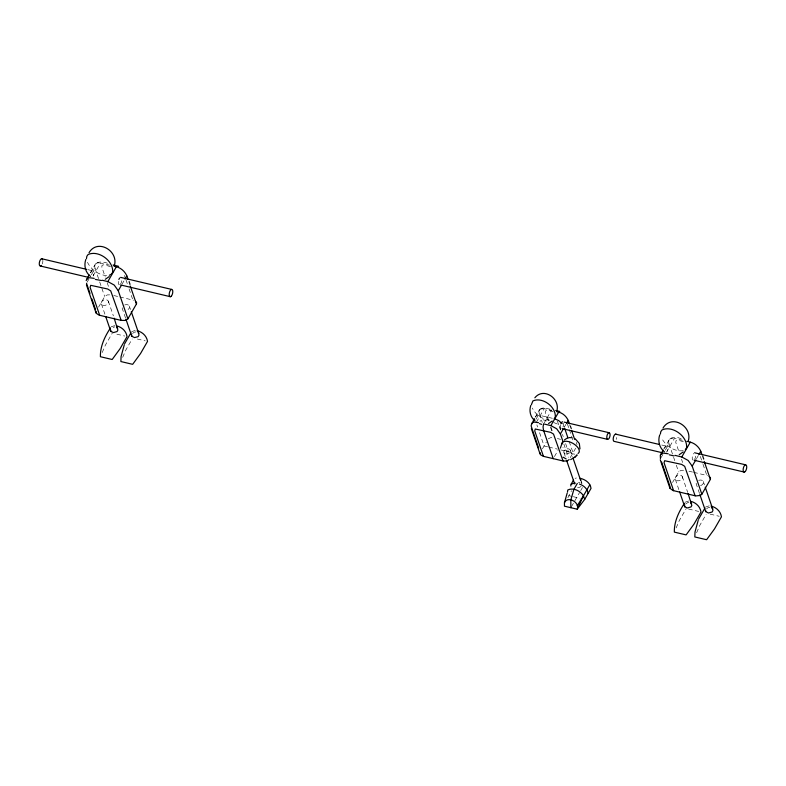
<?xml version="1.0" encoding="UTF-8"?>
<svg xmlns="http://www.w3.org/2000/svg" width="786" height="786" viewBox="0 0 786 786"><rect width="100%" height="100%" fill="white"/><g stroke="black" fill="none" stroke-linecap="round" stroke-linejoin="round"><path stroke-width="0.59" stroke-dasharray="3.93 2.95" d="M567.865 497.735L571.56 490.68M102.2 352.531L105.353 345.201L112.319 333.107M122.675 357.365L125.829 350.035L132.215 338.943M676.147 527.927L679.291 520.597L686.257 508.503M696.622 532.761L699.776 525.431L706.152 514.339M535.178 417.278L539.569 409.624M90.302 272.84L95.43 264.037M87.128 282.184L88.956 279.01M91.392 274.766L95.057 268.409C92.522 260.372 104.695 261.207 108.606 263.9M93.18 275.719L100.5 262.996L109.568 265.137M98.574 307.11L104.931 296.165L107.299 294.917L110.708 294.829M121.928 284.385L124.375 280.14M535.895 419.4L539.225 413.603L538.911 411.196L539.972 409.113M536.416 422.19L544.187 408.671L551.428 410.38L552.086 409.742M543.647 423.9L551.428 410.38M542.438 448.865L546.329 442.105M565.94 424.302L564.279 427.191L562.855 424.528M554.425 456.597L557.981 450.417M570.263 457.629L575.824 447.971M571.432 506.675L579.547 492.567M580.707 490.562L582.465 487.507M663.63 449.297L669.367 439.433M661.065 457.58L662.903 454.406M665.339 450.162L668.994 443.805C666.499 436.377 677.453 436.318 681.423 439.03M666.518 452.176L674.437 438.392L682.376 440.268M672.521 482.506L678.868 471.561L681.236 470.313L684.645 470.225M696.484 458.719L698.312 455.536M535.453 416.678L536.985 415.47L539.373 415.263L554.769 418.85M548.225 438.893L550.387 437.753L552.853 437.606M111.091 326.868L114.756 325.591M131.567 331.702L135.241 330.425M685.028 502.264L688.703 500.987M705.504 507.098L709.178 505.82M132.559 333.569L134.219 332.193L136.44 331.83M685.53 504.15L687.838 502.49L689.902 502.392M706.496 508.964L708.157 507.589L710.377 507.225M95.617 263.811L97.651 262.838L100.5 262.996M539.746 409.408L543.47 407.796L551.576 409.496M669.554 439.207L671.588 438.234L674.437 438.392M540.257 409.005L544.187 408.671M113.076 327.467L114.874 326.829M575.057 478.32L576.462 477.986M683.28 450.663C674.27 452.068 665.29 445.524 661.399 437.704M106.641 275.631C98.574 274.953 90.95 269.578 87.462 262.308M549.787 420.186C542.438 419.567 535.492 414.674 532.309 408.042M110.521 266.552C109.038 266.759 100.932 262.288 101.816 267.014L105.265 277.075M87.806 269.627L92.542 270.748M113.773 295.526L118.558 296.656M119.747 296.941L133.551 300.223M683.358 441.683C682.012 441.565 674.742 438.107 675.764 442.41L679.202 452.471M553.157 411.874C542.497 406.578 544.403 414.104 548.559 421.591M661.743 445.023L666.479 446.143M553.727 422.544L558.581 424.538L560.85 429.706M116.849 334.178L124.778 336.044M137.324 339.012L145.253 340.878M557.382 438.568L560.644 439.345M688.909 471.207L692.495 472.052M693.694 472.337L707.488 475.618M547.606 446.802L544.108 445.976L539.157 431.494M548.775 447.077L557.49 449.13M560.752 449.897L573.043 452.805L568.475 439.443M688.526 509.033L698.715 511.44M710.131 514.132L719.2 516.274M568.71 495.632L572.139 496.438M573.279 496.703L580.127 498.324M702.792 455.399L704.708 461.009M702.291 455.801L703.834 460.291M700.336 456.43L702.625 463.141M703.008 464.261L706.84 475.432M703.293 481.494L704.472 484.923M699.491 493.431L696.376 484.343A3.753 2.78 -18.9 0 1 696.249 482.889M681.501 459.181L682.651 462.532M682.277 476.532L687.721 492.439M668.994 443.805L673.229 456.175M673.612 457.295L674.771 460.665M676.304 465.165L678.613 471.905M675.351 479.381L679.261 490.808M570.557 425.727L571.697 429.058M576.266 442.41L577.032 444.64M569.693 424.892L571.216 429.343M567.374 423.909L568.956 428.537M569.349 429.696L573.318 441.27M581.296 481.376L581.994 483.419M570.282 450.103L572.66 457.049M580.982 481.346L581.768 483.665M562.432 434.334L563.228 436.652M565.606 443.599L568.376 451.695M557.402 421.1L560.467 430.05M563.817 443.972L568.396 457.334M563.975 452.707L565.556 457.334M547.537 417.14L549.001 421.424C547.469 421.885 539.373 416.953 540.061 421.61M550.917 427.014L552.45 431.494M550.544 427.378L551.733 430.856M539.225 413.603L542.281 422.514M536.867 424.823L537.624 427.044M129.228 281.123L130.388 284.493M128.737 281.526L129.886 284.896M124.473 275.444L125.622 278.804M126.006 279.914L127.538 284.385M129.071 288.865L132.51 298.926M124.709 304.997A3.753 2.78 -18.9 0 1 129.356 306.098L130.525 309.527M125.544 318.035L122.429 308.947A3.753 2.78 -18.9 0 1 122.302 307.493M107.181 282.665L109.087 288.256M108.33 301.136L113.39 315.913M95.057 268.409L99.291 280.779M99.675 281.899L104.676 296.509M101.414 303.986L105.324 315.412M121.791 280.749A3.753 1.621 -76.7 0 1 120.454 284.06M119.521 284.689A3.753 1.621 -76.7 0 1 118.372 281.329M90.773 272.83A3.753 1.621 -76.7 0 1 93.318 271.091A3.753 1.621 -76.7 0 1 93.18 275.974M42.827 260.304A3.753 1.621 -76.7 0 1 42.267 263.958M129.356 306.098A3.753 2.78 -18.9 0 1 127.086 310.048M664.72 448.226A3.753 1.621 -76.7 0 1 667.265 446.487A3.753 1.621 -76.7 0 1 667.118 451.37M616.715 437.488A3.753 1.621 -76.7 0 1 616.204 439.354M698.646 480.393A3.753 2.78 -18.9 0 1 703.49 482.191A3.753 2.78 -18.9 0 1 699.137 485.817M695.738 456.145A3.753 1.621 -76.7 0 1 694.392 459.456M693.458 460.085A3.753 1.621 -76.7 0 1 692.22 457.658A3.753 1.621 -76.7 0 1 693.655 453.414M563.641 423.212A3.419 1.484 -76.7 0 1 562.776 427.279M561.135 428.399A3.419 1.484 -76.7 0 1 560.664 424.509M574.802 454.17A9.687 4.952 29.9 0 1 562.904 447.362M581.129 486.298A3.419 2.535 -18.9 0 1 576.433 487.232M578.388 482.408A3.419 2.535 -18.9 0 1 580.078 482.417M102.465 305.056A3.753 2.78 -18.9 0 0 108.458 302.59A3.753 2.78 -18.9 0 0 103.683 300.036A3.753 2.78 -18.9 0 0 102.465 305.056M676.412 480.452A3.753 2.78 -18.9 0 0 682.405 477.986A3.753 2.78 -18.9 0 0 677.62 475.432A3.753 2.78 -18.9 0 0 676.412 480.452M565.665 453.954A3.419 2.535 -18.9 0 0 570.459 450.742A3.419 2.535 -18.9 0 0 565.272 449.523A3.419 2.535 -18.9 0 0 565.665 453.954"/><path stroke-width="1.18" d="M531.11 425.462L534.342 418.604M579.97 448.865L579.341 443.52L575.195 438.775M114.255 265.855C119.128 251.137 97.602 238.138 89.024 252.719M556.724 411.275C560.742 398.875 543.784 386.683 534.853 397.785M688.202 441.251C693.075 426.533 671.549 413.534 662.971 428.115M86.46 258.623L86.833 256.295L88.091 254.526C98.555 249.742 113.813 261.021 112.644 272.388L111.386 274.167L109.342 275.267M531.405 404.682L532.888 400.948C542.419 396.596 556.321 406.873 555.26 417.228L554.11 418.85M660.407 434.019L660.78 431.691L662.038 429.922C672.502 425.138 687.76 436.417 686.581 447.784L685.333 449.563M85.782 259.488C83.738 265.511 85.369 272.477 90.508 276.417M530.776 405.478C528.919 410.96 530.403 417.307 535.089 420.903M659.719 434.884C657.686 440.907 659.307 447.873 664.455 451.822M564.446 502.745C567.148 495.573 580.058 502.097 577.238 509.2L564.456 506.184L564.446 502.745L567.178 493.087M86.165 280.602L89.083 274.962M124.276 344.838L121.073 356.589L120.877 361.55L132.657 364.331L140.556 353.513L147.522 341.409C146.746 335.956 142.295 331.908 137.088 330.7M698.223 520.234L695.011 531.994L694.814 536.946L706.604 539.727L714.503 528.909L721.46 516.805C720.683 511.352 716.233 507.304 711.025 506.096M560.339 448.187L562.157 442.901M96.138 311.344L96.236 313.28L99.016 315.137L121.182 320.393L125.269 320.442L127.892 318.841L136.43 304.005L136.646 302.856L135.683 301.343M540.218 452.736L540.562 454.829L543.44 456.342L563.66 461.097L567.305 460.861L569.152 459.564M660.25 459.8L669.977 488.283L672.963 490.533L695.807 495.927L700.355 495.455L701.839 494.237L710.377 479.401L710.485 477.859L709.188 476.404M573.525 479.981L570.764 484.962L570.891 486.082M589.795 484.765L583.458 495.789L577.238 509.2L584.696 499.395L591.033 488.371C590.335 482.82 585.275 479.509 580.245 478.31L580.952 480.354M663.02 450.358L660.279 455.251L660.456 458.641M543.647 423.9L543.057 426.936L543.49 430.119L553.236 458.66M102.17 280.248L107.839 281.585L116.377 266.749C122.223 268.281 126.762 273.381 127.961 279.276M127.892 318.841L118.273 290.741L121.319 285.446M124.984 279.089L126.811 275.906M110.512 327.88C104.882 336.349 100.127 346.312 100.402 356.716L112.182 359.497L120.081 348.679L127.047 336.585C126.271 331.122 121.82 327.074 116.613 325.876M124.601 343.806L130.987 332.714M544.678 424.145L550.878 425.609L558.659 412.09C564.093 413.515 568.229 418.309 569.31 423.772M563.051 441.752L560.389 433.951L563.169 429.127M566.5 423.33L568.17 420.431M577.317 483.4L573.908 489.334L570.832 499.906L570.842 507.687M674.978 455.369L681.786 456.98L690.314 442.145C696.16 443.677 700.699 448.777 701.908 454.672M701.839 494.237L692.211 466.137L695.875 459.781M698.921 454.485L700.748 451.302M684.449 503.276C678.819 511.745 674.074 521.707 674.339 532.112L686.119 534.893L694.018 524.075L700.984 511.981C700.208 506.518 695.757 502.47 690.55 501.272M698.548 519.202L704.924 508.11M577.229 505.762L583.458 495.789C580.54 490.926 573.102 487.281 567.767 489.983L567.482 492.016M86.637 279.197L89.113 277.674L94.232 278.372M531.562 423.438L533.822 422.043L538.479 422.681M660.584 454.593L663.06 453.07L668.169 453.768M570.685 459.614L575.323 456.754M576.246 455.801L577.12 454.898L574.507 457.609M564.319 440.013L567.207 438.077M109.244 276.564L105.285 279.305M552.155 421.041L548.549 423.526M683.181 451.96L679.232 454.701M571.186 484.048L575.303 483.066M569.035 437.596L571.874 437.704M101.296 280.494L95.303 279.413M673.975 455.919L669.25 454.809M113.125 264.961L118.598 266.307M114.108 266.208L116.377 266.749M41.619 258.732L86.617 269.352M120.641 277.379L171.554 289.395M40.499 266.041L87.865 277.222M120.7 284.974L170.434 296.705M686.915 441.339L690.314 442.145M555.692 410.469L559.809 411.442M556.596 411.599L558.659 412.09M615.566 434.127L659.375 444.473M694.578 452.775L745.501 464.791M564.122 422.102L609.327 432.772A3.419 1.484 -76.7 0 1 609.17 438.224A3.419 1.484 -76.7 0 1 606.792 437.183A3.419 1.484 -76.7 0 1 609.327 432.772M562.324 428.675L607.529 439.345M661.802 452.618L614.446 441.437A3.753 1.621 -76.7 0 1 613.493 437.124A3.753 1.621 -76.7 0 1 616.342 434.471M694.647 460.37L744.381 472.111M107.839 281.585L114.186 285.043L118.273 290.741M554.769 418.85L558.689 420.589L562.177 423.644M681.786 456.98L688.123 460.439L692.211 466.137M550.878 425.609L556.665 428.763L560.389 433.951M539.461 423.625L541.701 424.381M579.439 484.048C583.723 485.493 587.486 488.754 588.105 493.461M566.215 458.965L563.09 457.177M699.874 494.571L705.71 511.617L708.432 512.983L712.067 512.059L712.902 510.615L712.686 508.925L705.248 487.202M679.654 491.957L684.744 506.813L687.396 507.972L690.992 506.941L691.827 505.496L688.114 493.579M125.937 319.175L131.773 336.221L134.494 337.587L138.13 336.663L138.955 335.219L138.749 333.529L131.311 311.806M105.717 316.562L110.806 331.417L113.459 332.576L117.055 331.545L117.88 330.1L114.167 318.183M711.536 507.589L712.686 508.925M690.501 502.578L691.611 503.806M116.554 327.182L117.674 328.41M138.179 332.832L138.749 333.529M704.217 461.421L710.377 479.401M695.129 495.789L684.675 466.304L681.639 464.398L664.642 460.714L664.052 462.767L673.612 490.71M661.615 462.011L670.085 486.74L669.977 488.283M571.599 430.453L574.645 439.364M564.662 428.311L568.091 438.333M573.053 458.209L580.579 480.187M583.458 495.789L584.696 499.395M566.745 460.802L574.674 483.94M563.041 460.969L553.521 434.108L550.75 432.369L535.266 429.009L534.726 430.885L543.44 456.342M538.695 448.275L531.218 426.277M531.356 428.547L540.12 454.131M130.27 286.025L136.43 304.005M121.182 320.393L110.738 290.908L107.692 289.002L90.704 285.318L90.105 287.371L99.675 315.314M86.519 283.245L89.977 293.365M91.903 298.985L95.371 309.104M86.421 284.807L96.03 312.887M705.661 510.409L705.71 511.617M684.694 505.604L684.744 506.813M131.724 335.013L131.773 336.221M110.757 330.208L110.806 331.417M118.883 279.462A3.753 1.621 -76.7 0 1 119.708 278.018M41.432 265.403A3.753 1.621 -76.7 0 1 39.349 262.681A3.753 1.621 -76.7 0 1 42.405 259.075M560.939 423.674A3.419 1.484 -76.7 0 1 562.55 421.777M561.813 444.188A9.687 4.952 29.9 0 1 572.994 443.392A9.687 4.952 29.9 0 1 578.064 453.473M171.368 296.076A3.753 1.621 -76.7 0 0 172.34 289.739A3.753 1.621 -76.7 0 0 169.285 293.345A3.753 1.621 -76.7 0 0 171.368 296.076M745.305 471.472A3.753 1.621 -76.7 0 0 746.278 465.135A3.753 1.621 -76.7 0 0 743.222 468.741A3.753 1.621 -76.7 0 0 745.305 471.472"/></g></svg>
